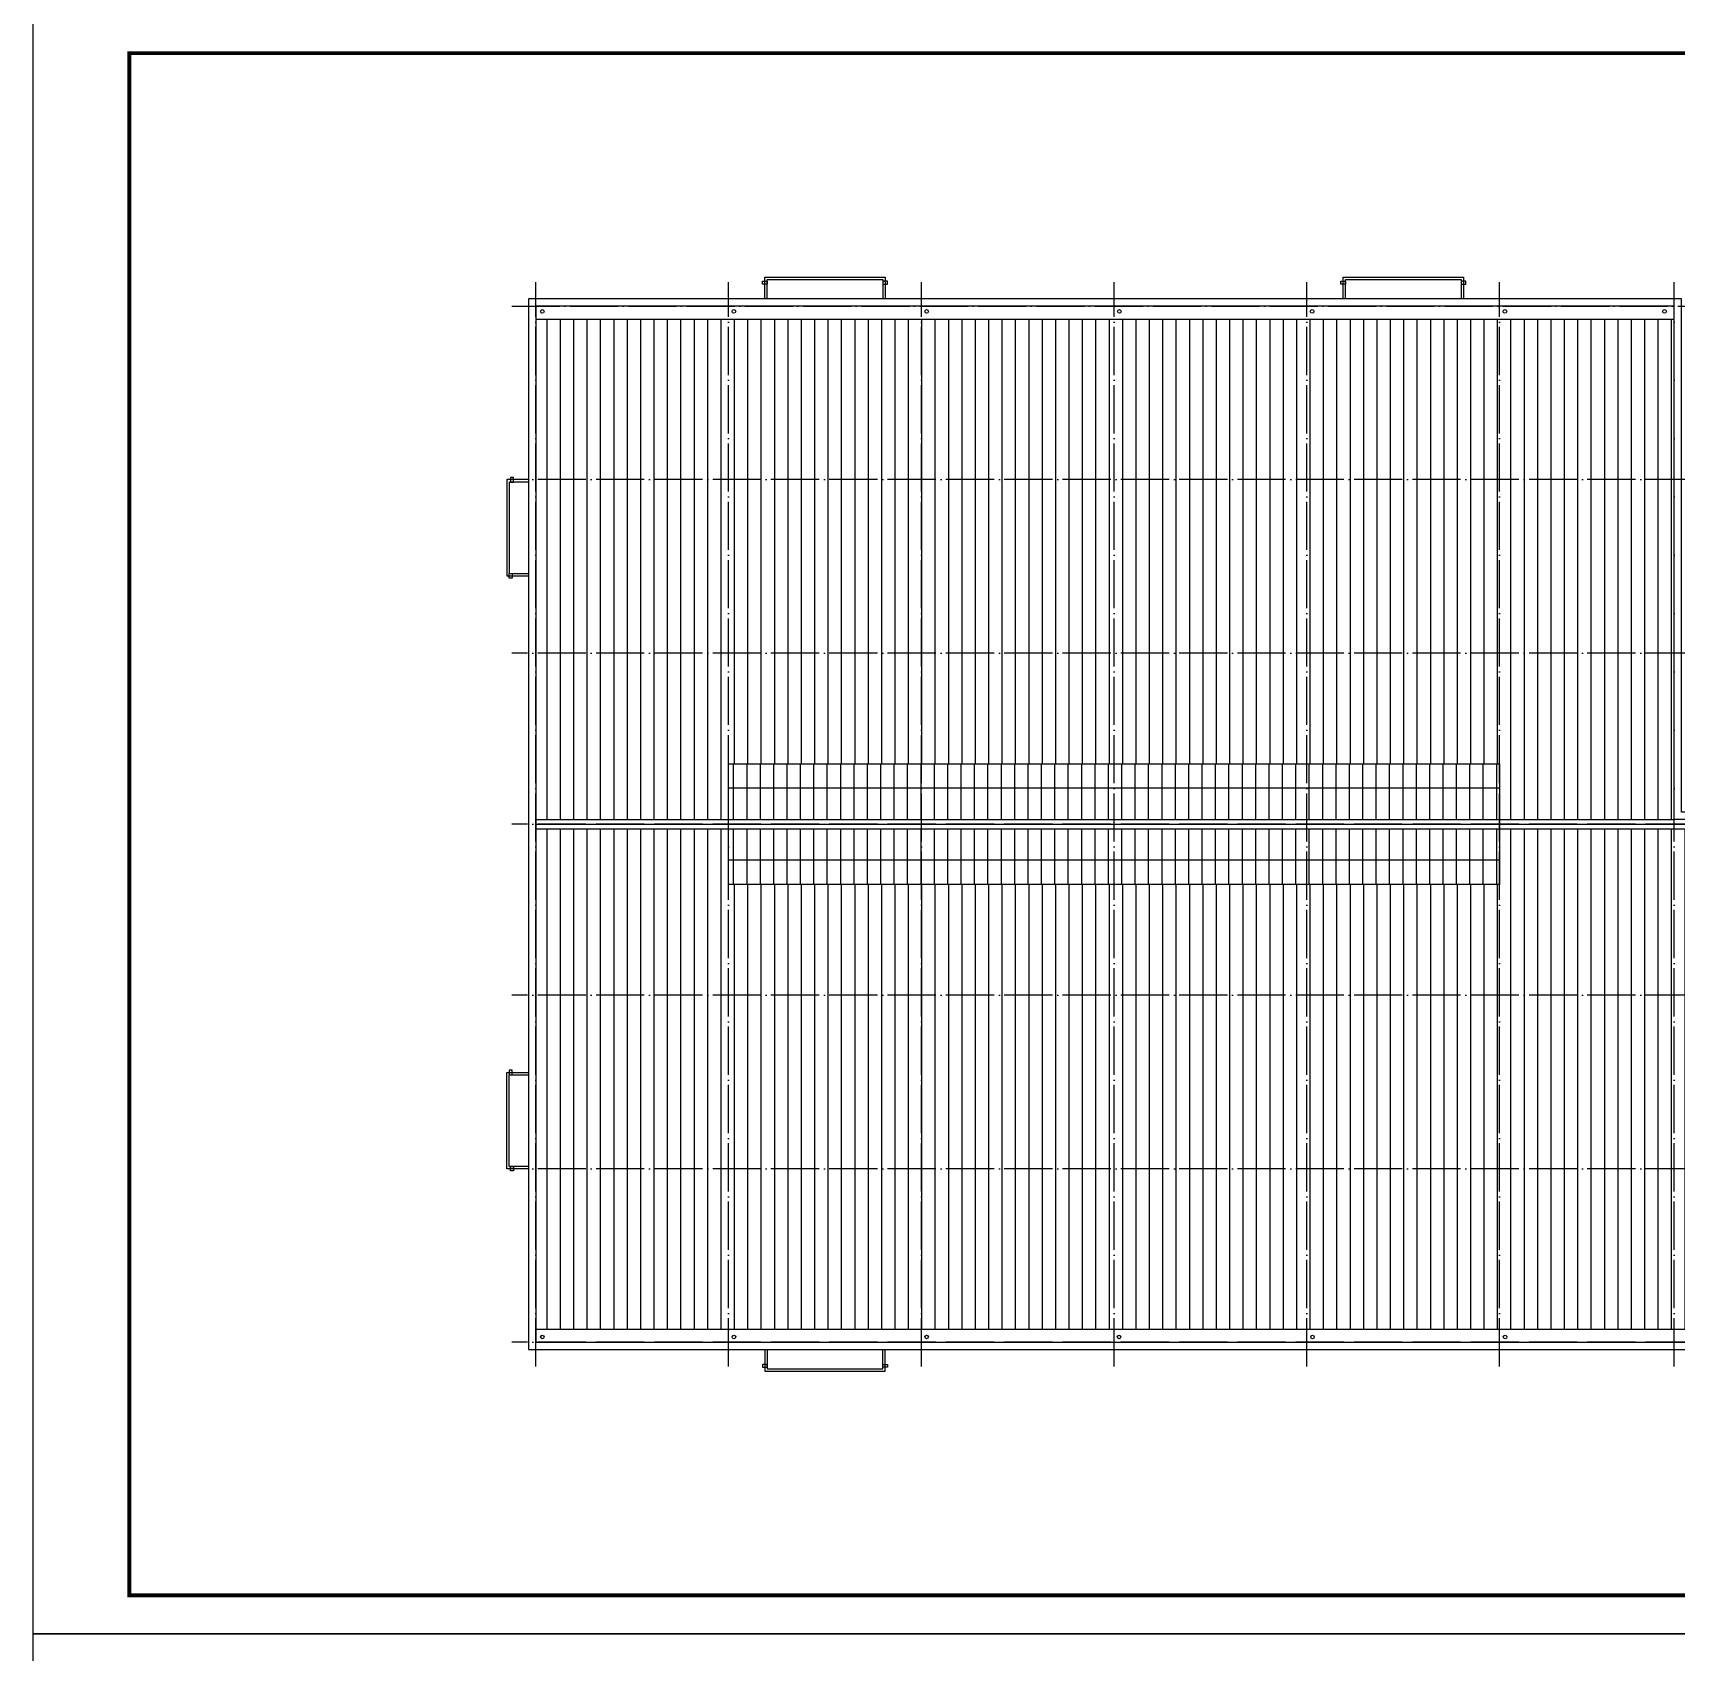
# Model space of a CAD drawing. Extents: x 1169373 to 1413368, y 514619 to 909419.
# Drawn here: x 1236105 to 1304305, y 648259 to 715459 of the extents above; entities that cross this region are included whole.
import ezdxf

# ---------------------------------------------------------------- set-up
doc = ezdxf.new("R2010")
doc.units = 0
doc.header["$LTSCALE"] = 1000
doc.header["$MEASUREMENT"] = 0
doc.linetypes.add('DOTE', pattern=[2.42, 2, -0.2, 0.02, -0.2])
for name, color, linetype in [('DOTE', 1, 'Continuous'), ('PUB_TITLE', 4, 'Continuous'), ('卫浴', 7, 'Continuous'), ('粉刷', 8, 'Continuous'), ('落水管', 6, 'Continuous')]:
    doc.layers.add(name, color=color, linetype=linetype)
pattern_1 = [(90, (-139951.04, 512649), (-555.625, 6e-14), [])]

msp = doc.modelspace()

# ---------------------------------------------------------------- hatches: boundary and pattern name
at = {"layer": '粉刷'}
h = msp.add_hatch(dxfattribs=at)
h.set_pattern_fill('ANSI31', color=256, scale=350, angle=45, style=0)
h.set_pattern_definition(pattern_1)
h.paths.add_polyline_path([(1296979, 685119), (1296979, 682819), (1304229, 682819), (1304229, 703575), (1256979, 703575), (1256979, 682819), (1264979, 682819), (1264979, 685119)])
h = msp.add_hatch(dxfattribs=at)
h.set_pattern_fill('ANSI31', color=256, scale=350, angle=45, style=0)
h.set_pattern_definition([(90, (131712.57, 19974.9), (-555.625, 6e-14), [])])
h.paths.add_polyline_path([(1296979, 681119), (1296979, 682419), (1264979, 682419), (1264979, 681119)])
h.paths.add_polyline_path([(1264979, 681119), (1264979, 680119), (1296979, 680119), (1296979, 681119)])
h.paths.add_polyline_path([(1264979, 684119), (1264979, 682819), (1296979, 682819), (1296979, 684119)])
h.paths.add_polyline_path([(1296979, 684119), (1296979, 685119), (1264979, 685119), (1264979, 684119)])
h = msp.add_hatch(dxfattribs=at)
h.set_pattern_fill('ANSI31', color=256, scale=350, angle=45, style=0)
h.set_pattern_definition(pattern_1)
h.paths.add_polyline_path([(1264979, 680119), (1264979, 682419), (1256979, 682419), (1256979, 661662), (1320979, 661662), (1320979, 682419), (1296979, 682419), (1296979, 680119)])

# ---------------------------------------------------------------- linework, layer by layer
for p, q in [((1256979, 703575), (1304229, 703575)), ((1296979, 684119), (1264979, 684119)), ((1256979, 682819), (1304229, 682819)), ((1256979, 682619), (1320979, 682619)), ((1256979, 682419), (1320979, 682419)), ((1296979, 681119), (1264979, 681119)), ((1256979, 661662), (1320979, 661662))]:
    msp.add_line(p, q)
for points in [[(1266479, 704419), (1266479, 705319), (1271479, 705319), (1271479, 704419)], [(1266579, 704419), (1266579, 705219), (1271379, 705219), (1271379, 704419)], [(1290479, 704419), (1290479, 705319), (1295479, 705319), (1295479, 704419)], [(1290579, 704419), (1290579, 705219), (1295379, 705219), (1295379, 704419)], [(1256679, 696919), (1255779, 696919), (1255779, 692919), (1256679, 692919)], [(1256679, 696819), (1255879, 696819), (1255879, 693019), (1256679, 693019)], [(1256679, 668319), (1255779, 668319), (1255779, 672319), (1256679, 672319)], [(1256679, 668419), (1255879, 668419), (1255879, 672219), (1256679, 672219)], [(1266479, 660819), (1266479, 659919), (1271479, 659919), (1271479, 660819)], [(1266579, 660819), (1266579, 660019), (1271379, 660019), (1271379, 660819)]]:
    msp.add_lwpolyline(points)
for points in [[(1256679, 704419), (1256679, 660819), (1321279, 660819), (1321279, 683119), (1304529, 683119), (1304529, 704419)], [(1256979, 704119), (1256979, 661119), (1320979, 661119), (1320979, 682819), (1304229, 682819), (1304229, 704119)], [(1264979, 685119), (1296979, 685119), (1296979, 680119), (1264979, 680119)]]:
    msp.add_lwpolyline(points, close=True)
at = {"layer": 'DOTE', "color": 251, "linetype": 'DOTE'}
for p, q in [((1256979, 660119), (1256979, 705119)), ((1264979, 660119), (1264979, 705119)), ((1272979, 660119), (1272979, 705119)), ((1280979, 660119), (1280979, 705119)), ((1288979, 660119), (1288979, 705119)), ((1296979, 660119), (1296979, 705119)), ((1304229, 660119), (1304229, 705119)), ((1255979, 704119), (1321979, 704119)), ((1321979, 696919), (1255979, 696919)), ((1321979, 689719), (1255979, 689719)), ((1321979, 682619), (1255979, 682619)), ((1321979, 675519), (1255979, 675519)), ((1321979, 668319), (1255979, 668319)), ((1321979, 661119), (1255979, 661119))]:
    msp.add_line(p, q, dxfattribs=at)
at = {"layer": 'PUB_TITLE'}
for points in [[(1236105, 649019), (1354985, 649019), (1354985, 716219), (1236105, 716219)], [(1236105, 581819), (1354985, 581819), (1354985, 649019), (1236105, 649019)]]:
    msp.add_lwpolyline(points, close=True, dxfattribs=at)
at = {"layer": 'PUB_TITLE', "const_width": 160}
msp.add_lwpolyline([(1240105, 650619), (1353385, 650619), (1353385, 714619), (1240105, 714619)], close=True, dxfattribs=at)
at = {"layer": '卫浴', "color": 1}
for centre in [(1257248, 703899), (1265198, 703899), (1273198, 703899), (1281198, 703899), (1289198, 703899), (1297198, 703899), (1303824, 703899), (1257248, 661339), (1265198, 661339), (1273198, 661339), (1281182, 661339), (1289212, 661339), (1297206, 661339)]:
    msp.add_circle(centre, 75, dxfattribs=at)
at = {"layer": '落水管'}
for points in [[(1266386, 705152), (1266579, 705152), (1266579, 705036), (1266386, 705036)], [(1271572, 705152), (1271379, 705152), (1271379, 705036), (1271572, 705036)], [(1290386, 705152), (1290579, 705152), (1290579, 705036), (1290386, 705036)], [(1295572, 705152), (1295379, 705152), (1295379, 705036), (1295572, 705036)], [(1255929, 697012), (1255929, 696819), (1256046, 696819), (1256046, 697012)], [(1255879, 692826), (1255879, 693019), (1255996, 693019), (1255996, 692826)], [(1255879, 672412), (1255879, 672219), (1255996, 672219), (1255996, 672412)], [(1255929, 668226), (1255929, 668419), (1256046, 668419), (1256046, 668226)], [(1266386, 660085), (1266579, 660085), (1266579, 660202), (1266386, 660202)], [(1271572, 660085), (1271379, 660085), (1271379, 660202), (1271572, 660202)]]:
    msp.add_lwpolyline(points, close=True, dxfattribs=at)

doc.saveas('drawing.dxf')
